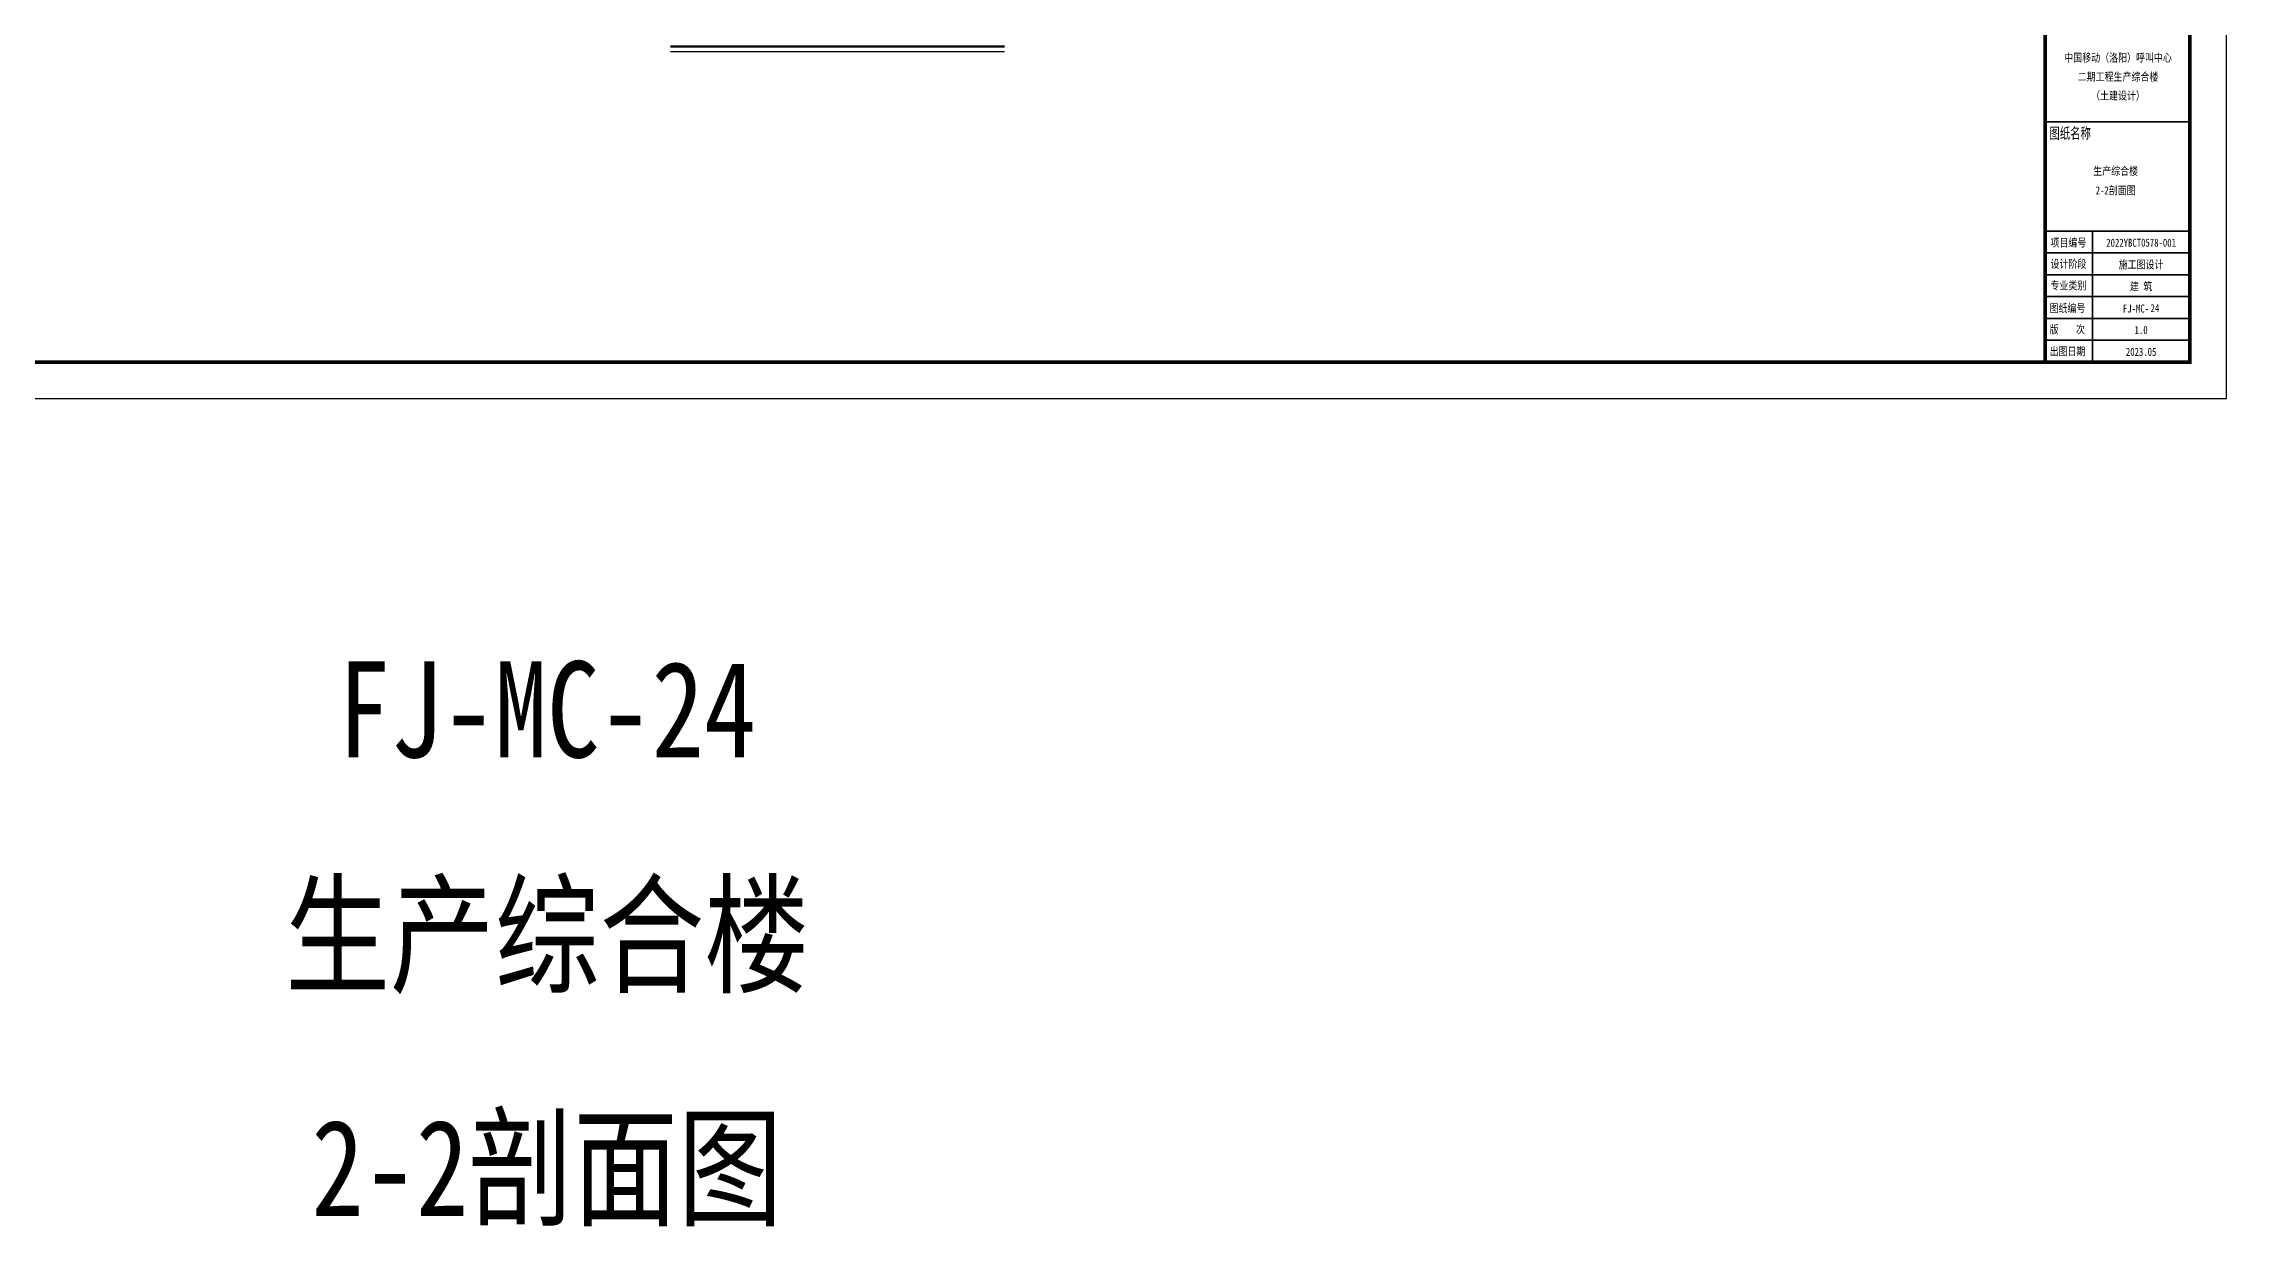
# Model space of a CAD drawing. Header units: millimetres. Extents: x 500457 to 783861, y -293369 to -162148.
# Drawn here: x 693852 to 783861, y -293369 to -244612 of the extents above; entities that cross this region are included whole.
import ezdxf
from ezdxf.enums import TextEntityAlignment as Align

# ---------------------------------------------------------------- set-up
doc = ezdxf.new("R2010")
doc.units = ezdxf.units.MM
doc.header["$LTSCALE"] = 1000
for name, color, linetype in [('A-ANNO-SYMB', 3, 'Continuous'), ('PUB_TEXT', 7, 'Continuous'), ('PUB_TITLE', 4, 'Continuous'), ('WALL', 255, 'Continuous')]:
    doc.layers.add(name, color=color, linetype=linetype)
doc.layers.add('图框', color=4, linetype='Continuous', lineweight=35)
doc.styles.add('-黑体', font='simhei.ttf', dxfattribs={"width": 0.8})

# ---------------------------------------------------------------- blocks, each defined once
blk = doc.blocks.new('A$Cbb3eaced')
at = {"layer": '图框', "const_width": 150}
blk.add_lwpolyline([(-5973, 0), (-5973, -86100)], dxfattribs=at)
blk = doc.blocks.new('A$C57a0c051')
at = {"layer": '图框', "linetype": 'Continuous'}
for p, q in [((-30, -31650), (5973, -31650)), ((37, -36150), (6037, -36150)), ((1950, -41553), (1950, -36150)), ((37, -37050), (6037, -37050)), ((37, -37950), (6037, -37950)), ((37, -38850), (6037, -38850)), ((0, -39750), (6000, -39750)), ((0, -40650), (6000, -40650))]:
    blk.add_line(p, q, dxfattribs=at)
at = {"layer": '图框', "style": '-黑体', "width": 0.8}
for s, height, p in [('中国移动（洛阳）呼叫中心', 330.02, (3009, -29166)), ('2022YBCT0578-001', 330.02, (3958, -36792)), ('施工图设计', 330, (3958, -37692)), ('建 筑', 330, (3958, -38592)), ('FJ-MC-', 330, (3747, -39506)), ('1.0', 330, (3958, -40391)), ('2023.05', 330, (3958, -41291))]:
    blk.add_text(s, height=height, dxfattribs=at).set_placement(p, align=Align.CENTER)
for s, p in [('二期工程生产综合楼', (3007, -29951)), ('（土建设计）', (3003, -30729))]:
    blk.add_text(s, height=330, rotation=359.86093, dxfattribs=at).set_placement(p, align=Align.CENTER)
at = {"layer": '图框', "style": '-黑体'}
for s, height, width, p in [('图纸名称', 450, 0.7, (173, -32338)), ('项目编号', 330, 0.8, (221, -36791)), ('设计阶段', 330, 0.8, (221, -37667)), ('专业类别', 330, 0.8, (221, -38556)), ('图纸编号', 330, 0.8, (184, -39491)), ('版    次', 330, 0.8, (184, -40367)), ('出图日期', 330, 0.8, (184, -41272))]:
    blk.add_text(s, height=height, dxfattribs=dict(at, width=width)).set_placement(p)

msp = doc.modelspace()

# ---------------------------------------------------------------- linework, layer by layer
at = {"layer": 'A-ANNO-SYMB', "const_width": 105}
msp.add_lwpolyline([(719697.7, -244731.1), (733481.2, -244731.1)], dxfattribs=at)
at = {"layer": 'A-ANNO-SYMB'}
msp.add_lwpolyline([(719697.7, -244941.1), (733481.2, -244941.1)], dxfattribs=at)
at = {"layer": 'PUB_TITLE'}
msp.add_lwpolyline([(657892, -259240.7), (783860.9, -259240.7), (783860.9, -170140.7), (657892, -170140.7)], close=True, dxfattribs=at)
at = {"layer": 'PUB_TITLE', "const_width": 150}
msp.add_lwpolyline([(661642, -257740.7), (782360.9, -257740.7), (782360.9, -171640.7), (661642, -171640.7)], close=True, dxfattribs=at)

# ---------------------------------------------------------------- block references
at = {"layer": 'WALL', "color": 0}
for name, p in [('A$Cbb3eaced', (782360.9, -171640.7)), ('A$C57a0c051', (776388.2, -216190.7))]:
    msp.add_blockref(name, p, dxfattribs=at)

# ---------------------------------------------------------------- texts
at = {"layer": 'PUB_TEXT', "style": '-黑体', "width": 0.8}
for s, height, p in [('生产综合楼', 330.02, (779295.8, -250026.2)), ('2-2剖面图', 330.02, (779295.8, -250826.4)), ('24', 330.02, (780915.4, -255678.6)), ('FJ-MC-24', 3960.2, (714613.2, -274036.4)), ('生产综合楼', 3960.2, (714613.2, -283333.8)), ('2-2剖面图', 3960.2, (714613.2, -292936.8))]:
    msp.add_text(s, height=height, dxfattribs=at).set_placement(p, align=Align.CENTER)

doc.saveas('drawing.dxf')
